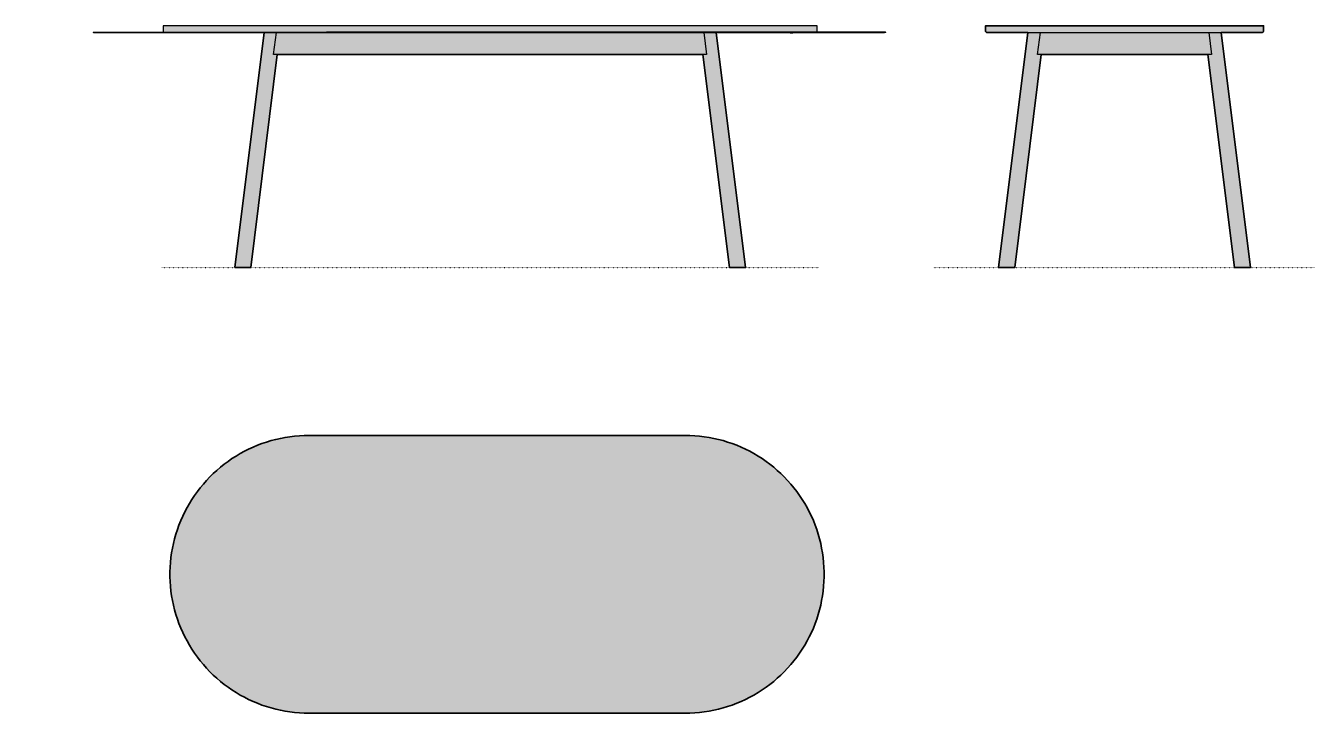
# Model space of a CAD drawing. Header units: millimetres. Extents: x -415 to 3527, y -1363 to 740.
import ezdxf

# ---------------------------------------------------------------- set-up
doc = ezdxf.new("R2010")
doc.units = ezdxf.units.MM
doc.linetypes.add('Dots', pattern=[1, 0, -1])
doc.layers.add('Blocks', color=7, linetype='Continuous')
doc.layers.add('Blocks$Fill', color=7, linetype='Continuous', true_color=0xffffff)
for name, color, linetype, lineweight, true_color in [('Blocks$Inner', 7, 'Continuous', 25, 0x007f00), ('Blocks$Outline', 7, 'Continuous', 35, 0xff3f3f), ('Groud', 7, 'Dots', 25, 0x243775)]:
    doc.layers.add(name, color=color, linetype=linetype, lineweight=lineweight, true_color=true_color)

# ---------------------------------------------------------------- blocks, each defined once
blk = doc.blocks.new('Triangle Leg Dining Table Side')
at = {"layer": 'Blocks$Fill'}
blk.add_hatch(color=256, dxfattribs=at).paths.add_polyline_path([(328.2, 652.1), (246.9, 0.1), (246.8, 0.1), (197.9, 0.1), (287.6, 719.1), (163.9, 719.1), (163.5, 719.1), (163.2, 719.1), (163, 719.1), (162.8, 719.1), (162.6, 719.2), (162.4, 719.2), (162.2, 719.3), (162, 719.3), (161.9, 719.4), (161.7, 719.5), (161.5, 719.5), (161.3, 719.6), (161.1, 719.7), (160.9, 719.8), (160.7, 719.9), (160.6, 720), (160.4, 720.2), (160.2, 720.3), (160.1, 720.4), (159.9, 720.5), (159.8, 720.7), (159.6, 720.8), (159.5, 721), (159.3, 721.1), (159.2, 721.3), (159.1, 721.4), (159, 721.6), (158.8, 721.8), (158.7, 721.9), (158.6, 722.1), (158.5, 722.3), (158.4, 722.5), (158.4, 722.7), (158.3, 722.9), (158.2, 723), (158.1, 723.2), (158.1, 723.4), (158, 723.6), (158, 723.8), (157.9, 724), (157.9, 724.2), (157.9, 724.4), (157.9, 724.6), (157.9, 724.8), (157.9, 725.1), (157.9, 740.1), (1007.9, 740.1), (1007.9, 725.1), (1007.9, 724.8), (1007.8, 724.6), (1007.8, 724.4), (1007.8, 724.2), (1007.8, 724), (1007.7, 723.8), (1007.7, 723.6), (1007.6, 723.4), (1007.6, 723.2), (1007.5, 723), (1007.4, 722.9), (1007.4, 722.7), (1007.3, 722.5), (1007.2, 722.3), (1007.1, 722.1), (1007, 721.9), (1006.9, 721.8), (1006.8, 721.6), (1006.6, 721.4), (1006.5, 721.3), (1006.4, 721.1), (1006.2, 721), (1006.1, 720.8), (1006, 720.7), (1005.8, 720.5), (1005.6, 720.4), (1005.5, 720.3), (1005.3, 720.2), (1005.2, 720), (1005, 719.9), (1004.8, 719.8), (1004.6, 719.7), (1004.4, 719.6), (1004.3, 719.5), (1004.1, 719.5), (1003.9, 719.4), (1003.7, 719.3), (1003.5, 719.3), (1003.3, 719.2), (1003.1, 719.2), (1002.9, 719.1), (1002.7, 719.1), (1002.5, 719.1), (1002.3, 719.1), (1002.1, 719.1), (1001.9, 719.1), (878.1, 719.1), (967.8, 0.1), (967.1, 0.1), (918.9, 0.1), (837.6, 652.1)], flags=0)
at = {"layer": 'Blocks$Inner'}
blk.add_lwpolyline([(163.9, 719.1), (1001.9, 719.1), (1002.1, 719.1), (1002.3, 719.1), (1002.5, 719.1), (1002.7, 719.1), (1002.9, 719.1), (1003.1, 719.2), (1003.3, 719.2), (1003.5, 719.3), (1003.7, 719.3), (1003.9, 719.4), (1004.1, 719.5), (1004.3, 719.5), (1004.4, 719.6), (1004.6, 719.7), (1004.8, 719.8), (1005, 719.9), (1005.2, 720), (1005.3, 720.2), (1005.5, 720.3), (1005.6, 720.4), (1005.8, 720.5), (1006, 720.7), (1006.1, 720.8), (1006.2, 721), (1006.4, 721.1), (1006.5, 721.3), (1006.6, 721.4), (1006.8, 721.6), (1006.9, 721.8), (1007, 721.9), (1007.1, 722.1), (1007.2, 722.3), (1007.3, 722.5), (1007.4, 722.7), (1007.4, 722.9), (1007.5, 723), (1007.6, 723.2), (1007.6, 723.4), (1007.7, 723.6), (1007.7, 723.8), (1007.8, 724), (1007.8, 724.2), (1007.8, 724.4), (1007.8, 724.6), (1007.9, 724.8), (1007.9, 725.1), (1007.9, 740.1), (157.9, 740.1), (157.9, 725.1), (157.9, 724.8), (157.9, 724.6), (157.9, 724.4), (157.9, 724.2), (157.9, 724), (158, 723.8), (158, 723.6), (158.1, 723.4), (158.1, 723.2), (158.2, 723), (158.3, 722.9), (158.4, 722.7), (158.4, 722.5), (158.5, 722.3), (158.6, 722.1), (158.7, 721.9), (158.8, 721.8), (159, 721.6), (159.1, 721.4), (159.2, 721.3), (159.3, 721.1), (159.5, 721), (159.6, 720.8), (159.8, 720.7), (159.9, 720.5), (160.1, 720.4), (160.2, 720.3), (160.4, 720.2), (160.6, 720), (160.7, 719.9), (160.9, 719.8), (161.1, 719.7), (161.3, 719.6), (161.5, 719.5), (161.7, 719.5), (161.9, 719.4), (162, 719.3), (162.2, 719.3), (162.4, 719.2), (162.6, 719.2), (162.8, 719.1), (163, 719.1), (163.2, 719.1), (163.5, 719.1), (163.7, 719.1)], close=True, dxfattribs=at)
for points in [[(328.2, 652.1), (246.9, 0.1), (246.8, 0.1), (198.7, 0.1), (197.9, 0.1), (287.6, 719.1)], [(840.4, 719.1), (848.7, 652.1), (317, 652.1), (325.4, 719.1)], [(878.1, 719.1), (967.8, 0.1), (967.1, 0.1), (919, 0.1), (918.9, 0.1), (837.6, 652.1)]]:
    blk.add_lwpolyline(points, dxfattribs=at)
at = {"layer": 'Blocks$Outline'}
for points in [[(163.9, 719.1), (163.7, 719.1), (163.5, 719.1), (163.2, 719.1), (163, 719.1), (162.8, 719.1), (162.6, 719.2), (162.4, 719.2), (162.2, 719.3), (162, 719.3), (161.9, 719.4), (161.7, 719.5), (161.5, 719.5), (161.3, 719.6), (161.1, 719.7), (160.9, 719.8), (160.7, 719.9), (160.6, 720), (160.4, 720.2), (160.2, 720.3), (160.1, 720.4), (159.9, 720.5), (159.8, 720.7), (159.6, 720.8), (159.5, 721), (159.3, 721.1), (159.2, 721.3), (159.1, 721.4), (159, 721.6), (158.8, 721.8), (158.7, 721.9), (158.6, 722.1), (158.5, 722.3), (158.4, 722.5), (158.4, 722.7), (158.3, 722.9), (158.2, 723), (158.1, 723.2), (158.1, 723.4), (158, 723.6), (158, 723.8), (157.9, 724), (157.9, 724.2), (157.9, 724.4), (157.9, 724.6), (157.9, 724.8), (157.9, 725.1), (157.9, 740.1), (1007.9, 740.1), (1007.9, 725.1), (1007.9, 724.8), (1007.8, 724.6), (1007.8, 724.4), (1007.8, 724.2), (1007.8, 724), (1007.7, 723.8), (1007.7, 723.6), (1007.6, 723.4), (1007.6, 723.2), (1007.5, 723), (1007.4, 722.9), (1007.4, 722.7), (1007.3, 722.5), (1007.2, 722.3), (1007.1, 722.1), (1007, 721.9), (1006.9, 721.8), (1006.8, 721.6), (1006.6, 721.4), (1006.5, 721.3), (1006.4, 721.1), (1006.2, 721), (1006.1, 720.8), (1006, 720.7), (1005.8, 720.5), (1005.6, 720.4), (1005.5, 720.3), (1005.3, 720.2), (1005.2, 720), (1005, 719.9), (1004.8, 719.8), (1004.6, 719.7), (1004.4, 719.6), (1004.3, 719.5), (1004.1, 719.5), (1003.9, 719.4), (1003.7, 719.3), (1003.5, 719.3), (1003.3, 719.2), (1003.1, 719.2), (1002.9, 719.1), (1002.7, 719.1), (1002.5, 719.1), (1002.3, 719.1), (1002.1, 719.1), (1001.9, 719.1), (878.1, 719.1)], [(287.6, 719.1), (163.9, 719.1)], [(328.2, 652.1), (246.9, 0.1), (246.8, 0.1), (198.7, 0.1), (197.9, 0.1), (287.6, 719.1)], [(878.1, 719.1), (967.8, 0.1), (967.1, 0.1), (919, 0.1), (918.9, 0.1), (837.6, 652.1)], [(837.6, 652.1), (328.2, 652.1)]]:
    blk.add_lwpolyline(points, dxfattribs=at)
blk = doc.blocks.new('Triangle Leg Dining Table Top')
at = {"layer": 'Blocks$Fill'}
blk.add_hatch(color=256, dxfattribs=at).paths.add_polyline_path([(424.4, -403), (1574.4, -403), (1589.1, -402.7), (1603.8, -402), (1618.4, -400.7), (1632.9, -399), (1647.4, -396.7), (1661.8, -393.9), (1676.1, -390.7), (1690.3, -386.9), (1704.4, -382.7), (1718.3, -377.9), (1732, -372.7), (1745.5, -367), (1758.8, -360.9), (1771.9, -354.3), (1784.8, -347.3), (1797.4, -339.8), (1809.8, -331.9), (1821.9, -323.6), (1833.6, -314.8), (1845.1, -305.7), (1856.3, -296.1), (1867.1, -286.2), (1877.5, -275.9), (1887.6, -265.3), (1897.4, -254.3), (1906.7, -243), (1915.7, -231.4), (1924.2, -219.4), (1932.3, -207.2), (1940, -194.7), (1947.3, -182), (1954.1, -169), (1960.5, -155.8), (1966.4, -142.3), (1971.8, -128.7), (1976.8, -114.9), (1981.3, -100.9), (1985.3, -86.8), (1988.8, -72.6), (1991.8, -58.2), (1994.3, -43.8), (1996.3, -29.2), (1997.8, -14.6), (1998.9, 0), (1999.4, 14.7), (1999.4, 29.3), (1998.9, 44), (1997.8, 58.6), (1996.3, 73.2), (1994.3, 87.8), (1991.8, 102.2), (1988.8, 116.6), (1985.3, 130.8), (1981.3, 144.9), (1976.8, 158.9), (1971.8, 172.7), (1966.4, 186.3), (1960.5, 199.8), (1954.1, 213), (1947.3, 226), (1940, 238.7), (1932.3, 251.2), (1924.2, 263.4), (1915.7, 275.4), (1906.7, 287), (1897.4, 298.3), (1887.6, 309.3), (1877.5, 319.9), (1867.1, 330.2), (1856.3, 340.1), (1845.1, 349.7), (1833.6, 358.8), (1821.9, 367.5), (1809.8, 375.9), (1797.4, 383.8), (1784.8, 391.3), (1771.9, 398.3), (1758.8, 404.9), (1745.5, 411), (1732, 416.7), (1718.3, 421.9), (1704.4, 426.6), (1690.3, 430.9), (1676.1, 434.6), (1661.8, 437.9), (1647.4, 440.7), (1632.9, 443), (1618.4, 444.7), (1603.8, 446), (1589.1, 446.7), (1574.4, 447), (424.4, 447), (409.8, 446.7), (395.1, 446), (380.5, 444.7), (365.9, 443), (351.4, 440.7), (337, 437.9), (322.7, 434.6), (308.5, 430.9), (294.5, 426.6), (280.6, 421.9), (266.9, 416.7), (253.4, 411), (240, 404.9), (226.9, 398.3), (214.1, 391.3), (201.4, 383.8), (189.1, 375.9), (177, 367.5), (165.2, 358.8), (153.8, 349.7), (142.6, 340.1), (131.8, 330.2), (121.3, 319.9), (111.2, 309.3), (101.5, 298.3), (92.2, 287), (83.2, 275.4), (74.7, 263.4), (66.5, 251.2), (58.8, 238.7), (51.6, 226), (44.8, 213), (38.4, 199.8), (32.5, 186.3), (27, 172.7), (22.1, 158.9), (17.6, 144.9), (13.6, 130.8), (10.1, 116.6), (7.1, 102.2), (4.5, 87.8), (2.5, 73.2), (1, 58.6), (0, 44), (-0.5, 29.3), (-0.5, 14.7), (0, 0), (1, -14.6), (2.5, -29.2), (4.5, -43.8), (7.1, -58.2), (10.1, -72.6), (13.6, -86.8), (17.6, -100.9), (22.1, -114.9), (27, -128.7), (32.5, -142.3), (38.4, -155.8), (44.8, -169), (51.6, -182), (58.8, -194.7), (66.5, -207.2), (74.7, -219.4), (83.2, -231.4), (92.2, -243), (101.5, -254.3), (111.2, -265.3), (121.3, -275.9), (131.8, -286.2), (142.6, -296.1), (153.8, -305.7), (165.2, -314.8), (177, -323.6), (189.1, -331.9), (201.4, -339.8), (214.1, -347.3), (226.9, -354.3), (240, -360.9), (253.4, -367), (266.9, -372.7), (280.6, -377.9), (294.5, -382.7), (308.5, -386.9), (322.7, -390.7), (337, -393.9), (351.4, -396.7), (365.9, -399), (380.5, -400.7), (395.1, -402), (409.8, -402.7)], flags=0)
at = {"layer": 'Blocks$Inner'}
blk.add_lwpolyline([(424.4, -403), (1574.4, -403), (1589.1, -402.7), (1603.8, -402), (1618.4, -400.7), (1632.9, -399), (1647.4, -396.7), (1661.8, -393.9), (1676.1, -390.7), (1690.3, -386.9), (1704.4, -382.7), (1718.3, -377.9), (1732, -372.7), (1745.5, -367), (1758.8, -360.9), (1771.9, -354.3), (1784.8, -347.3), (1797.4, -339.8), (1809.8, -331.9), (1821.9, -323.6), (1833.6, -314.8), (1845.1, -305.7), (1856.3, -296.1), (1867.1, -286.2), (1877.5, -275.9), (1887.6, -265.3), (1897.4, -254.3), (1906.7, -243), (1915.7, -231.4), (1924.2, -219.4), (1932.3, -207.2), (1940, -194.7), (1947.3, -182), (1954.1, -169), (1960.5, -155.8), (1966.4, -142.3), (1971.8, -128.7), (1976.8, -114.9), (1981.3, -100.9), (1985.3, -86.8), (1988.8, -72.6), (1991.8, -58.2), (1994.3, -43.8), (1996.3, -29.2), (1997.8, -14.6), (1998.9, 0), (1999.4, 14.7), (1999.4, 29.3), (1998.9, 44), (1997.8, 58.6), (1996.3, 73.2), (1994.3, 87.8), (1991.8, 102.2), (1988.8, 116.6), (1985.3, 130.8), (1981.3, 144.9), (1976.8, 158.9), (1971.8, 172.7), (1966.4, 186.3), (1960.5, 199.8), (1954.1, 213), (1947.3, 226), (1940, 238.7), (1932.3, 251.2), (1924.2, 263.4), (1915.7, 275.4), (1906.7, 287), (1897.4, 298.3), (1887.6, 309.3), (1877.5, 319.9), (1867.1, 330.2), (1856.3, 340.1), (1845.1, 349.7), (1833.6, 358.8), (1821.9, 367.5), (1809.8, 375.9), (1797.4, 383.8), (1784.8, 391.3), (1771.9, 398.3), (1758.8, 404.9), (1745.5, 411), (1732, 416.7), (1718.3, 421.9), (1704.4, 426.6), (1690.3, 430.9), (1676.1, 434.6), (1661.8, 437.9), (1647.4, 440.7), (1632.9, 443), (1618.4, 444.7), (1603.8, 446), (1589.1, 446.7), (1574.4, 447), (424.4, 447), (409.8, 446.7), (395.1, 446), (380.5, 444.7), (365.9, 443), (351.4, 440.7), (337, 437.9), (322.7, 434.6), (308.5, 430.9), (294.5, 426.6), (280.6, 421.9), (266.9, 416.7), (253.4, 411), (240, 404.9), (226.9, 398.3), (214.1, 391.3), (201.4, 383.8), (189.1, 375.9), (177, 367.5), (165.2, 358.8), (153.8, 349.7), (142.6, 340.1), (131.8, 330.2), (121.3, 319.9), (111.2, 309.3), (101.5, 298.3), (92.2, 287), (83.2, 275.4), (74.7, 263.4), (66.5, 251.2), (58.8, 238.7), (51.6, 226), (44.8, 213), (38.4, 199.8), (32.5, 186.3), (27, 172.7), (22.1, 158.9), (17.6, 144.9), (13.6, 130.8), (10.1, 116.6), (7.1, 102.2), (4.5, 87.8), (2.5, 73.2), (1, 58.6), (0, 44), (-0.5, 29.3), (-0.5, 14.7), (0, 0), (1, -14.6), (2.5, -29.2), (4.5, -43.8), (7.1, -58.2), (10.1, -72.6), (13.6, -86.8), (17.6, -100.9), (22.1, -114.9), (27, -128.7), (32.5, -142.3), (38.4, -155.8), (44.8, -169), (51.6, -182), (58.8, -194.7), (66.5, -207.2), (74.7, -219.4), (83.2, -231.4), (92.2, -243), (101.5, -254.3), (111.2, -265.3), (121.3, -275.9), (131.8, -286.2), (142.6, -296.1), (153.8, -305.7), (165.2, -314.8), (177, -323.6), (189.1, -331.9), (201.4, -339.8), (214.1, -347.3), (226.9, -354.3), (240, -360.9), (253.4, -367), (266.9, -372.7), (280.6, -377.9), (294.5, -382.7), (308.5, -386.9), (322.7, -390.7), (337, -393.9), (351.4, -396.7), (365.9, -399), (380.5, -400.7), (395.1, -402), (409.8, -402.7)], close=True, dxfattribs=at)
at = {"layer": 'Blocks$Outline'}
blk.add_lwpolyline([(424.4, -403), (1574.4, -403), (1589.1, -402.7), (1603.8, -402), (1618.4, -400.7), (1632.9, -399), (1647.4, -396.7), (1661.8, -393.9), (1676.1, -390.7), (1690.3, -386.9), (1704.4, -382.7), (1718.3, -377.9), (1732, -372.7), (1745.5, -367), (1758.8, -360.9), (1771.9, -354.3), (1784.8, -347.3), (1797.4, -339.8), (1809.8, -331.9), (1821.9, -323.6), (1833.6, -314.8), (1845.1, -305.7), (1856.3, -296.1), (1867.1, -286.2), (1877.5, -275.9), (1887.6, -265.3), (1897.4, -254.3), (1906.7, -243), (1915.7, -231.4), (1924.2, -219.4), (1932.3, -207.2), (1940, -194.7), (1947.3, -182), (1954.1, -169), (1960.5, -155.8), (1966.4, -142.3), (1971.8, -128.7), (1976.8, -114.9), (1981.3, -100.9), (1985.3, -86.8), (1988.8, -72.6), (1991.8, -58.2), (1994.3, -43.8), (1996.3, -29.2), (1997.8, -14.6), (1998.9, 0), (1999.4, 14.7), (1999.4, 29.3), (1998.9, 44), (1997.8, 58.6), (1996.3, 73.2), (1994.3, 87.8), (1991.8, 102.2), (1988.8, 116.6), (1985.3, 130.8), (1981.3, 144.9), (1976.8, 158.9), (1971.8, 172.7), (1966.4, 186.3), (1960.5, 199.8), (1954.1, 213), (1947.3, 226), (1940, 238.7), (1932.3, 251.2), (1924.2, 263.4), (1915.7, 275.4), (1906.7, 287), (1897.4, 298.3), (1887.6, 309.3), (1877.5, 319.9), (1867.1, 330.2), (1856.3, 340.1), (1845.1, 349.7), (1833.6, 358.8), (1821.9, 367.5), (1809.8, 375.9), (1797.4, 383.8), (1784.8, 391.3), (1771.9, 398.3), (1758.8, 404.9), (1745.5, 411), (1732, 416.7), (1718.3, 421.9), (1704.4, 426.6), (1690.3, 430.9), (1676.1, 434.6), (1661.8, 437.9), (1647.4, 440.7), (1632.9, 443), (1618.4, 444.7), (1603.8, 446), (1589.1, 446.7), (1574.4, 447), (424.4, 447), (409.8, 446.7), (395.1, 446), (380.5, 444.7), (365.9, 443), (351.4, 440.7), (337, 437.9), (322.7, 434.6), (308.5, 430.9), (294.5, 426.6), (280.6, 421.9), (266.9, 416.7), (253.4, 411), (240, 404.9), (226.9, 398.3), (214.1, 391.3), (201.4, 383.8), (189.1, 375.9), (177, 367.5), (165.2, 358.8), (153.8, 349.7), (142.6, 340.1), (131.8, 330.2), (121.3, 319.9), (111.2, 309.3), (101.5, 298.3), (92.2, 287), (83.2, 275.4), (74.7, 263.4), (66.5, 251.2), (58.8, 238.7), (51.6, 226), (44.8, 213), (38.4, 199.8), (32.5, 186.3), (27, 172.7), (22.1, 158.9), (17.6, 144.9), (13.6, 130.8), (10.1, 116.6), (7.1, 102.2), (4.5, 87.8), (2.5, 73.2), (1, 58.6), (0, 44), (-0.5, 29.3), (-0.5, 14.7), (0, 0), (1, -14.6), (2.5, -29.2), (4.5, -43.8), (7.1, -58.2), (10.1, -72.6), (13.6, -86.8), (17.6, -100.9), (22.1, -114.9), (27, -128.7), (32.5, -142.3), (38.4, -155.8), (44.8, -169), (51.6, -182), (58.8, -194.7), (66.5, -207.2), (74.7, -219.4), (83.2, -231.4), (92.2, -243), (101.5, -254.3), (111.2, -265.3), (121.3, -275.9), (131.8, -286.2), (142.6, -296.1), (153.8, -305.7), (165.2, -314.8), (177, -323.6), (189.1, -331.9), (201.4, -339.8), (214.1, -347.3), (226.9, -354.3), (240, -360.9), (253.4, -367), (266.9, -372.7), (280.6, -377.9), (294.5, -382.7), (308.5, -386.9), (322.7, -390.7), (337, -393.9), (351.4, -396.7), (365.9, -399), (380.5, -400.7), (395.1, -402), (409.8, -402.7)], close=True, dxfattribs=at)
blk = doc.blocks.new('Triangle Leg Dining Table Front')
at = {"layer": 'Blocks$Fill'}
blk.add_hatch(color=256, dxfattribs=at).paths.add_polyline_path([(11, 719.1), (10.6, 719.1), (10.2, 719.1), (10.1, 719.1), (9.9, 719.1), (9.7, 719.1), (9.6, 719.1), (9.4, 719.2), (9.2, 719.2), (9.1, 719.2), (8.9, 719.3), (8.8, 719.3), (8.6, 719.3), (8.5, 719.4), (8.3, 719.4), (8.2, 719.5), (8.1, 719.5), (7.9, 719.6), (7.8, 719.6), (7.7, 719.7), (7.5, 719.8), (7.4, 719.8), (7.3, 719.9), (7.2, 720), (7.1, 720), (7, 720.1), (6.9, 720.2), (6.8, 720.3), (6.7, 720.4), (6.6, 720.5), (6.5, 720.6), (6.4, 720.6), (6.3, 720.7), (6.2, 720.8), (6.1, 721), (6, 721.1), (6, 721.2), (5.9, 721.3), (5.8, 721.4), (5.7, 721.5), (5.7, 721.6), (5.6, 721.8), (5.5, 721.9), (5.5, 722), (5.4, 722.2), (5.4, 722.3), (5.3, 722.4), (5.3, 722.6), (5.3, 722.7), (5.2, 722.9), (5.2, 723), (5.1, 723.2), (5.1, 723.3), (5.1, 723.5), (5.1, 723.6), (5, 723.8), (5, 724), (5, 724.2), (5, 724.3), (5, 724.7), (5, 725.1), (5, 740.1), (2005, 740.1), (2005, 725.1), (2005, 724.7), (2004.9, 724.3), (2004.9, 724.2), (2004.9, 724), (2004.9, 723.8), (2004.9, 723.6), (2004.8, 723.5), (2004.8, 723.3), (2004.8, 723.2), (2004.8, 723), (2004.7, 722.9), (2004.7, 722.7), (2004.6, 722.6), (2004.6, 722.4), (2004.5, 722.3), (2004.5, 722.2), (2004.4, 722), (2004.4, 721.9), (2004.3, 721.8), (2004.3, 721.6), (2004.2, 721.5), (2004.1, 721.4), (2004, 721.3), (2004, 721.2), (2003.9, 721.1), (2003.8, 721), (2003.7, 720.8), (2003.6, 720.7), (2003.6, 720.6), (2003.5, 720.6), (2003.4, 720.5), (2003.3, 720.4), (2003.2, 720.3), (2003.1, 720.2), (2003, 720.1), (2002.8, 720), (2002.7, 720), (2002.6, 719.9), (2002.5, 719.8), (2002.4, 719.8), (2002.3, 719.7), (2002.1, 719.6), (2002, 719.6), (2001.9, 719.5), (2001.7, 719.5), (2001.6, 719.4), (2001.4, 719.4), (2001.3, 719.3), (2001.2, 719.3), (2001, 719.3), (2000.8, 719.2), (2000.7, 719.2), (2000.5, 719.2), (2000.4, 719.1), (2000.2, 719.1), (2000, 719.1), (1999.9, 719.1), (1999.7, 719.1), (1999.3, 719.1), (1999, 719.1), (1696.3, 719.1), (1785.9, 0.1), (1785.2, 0.1), (1737, 0.1), (1655.7, 652.1), (354.2, 652.1), (273, 0.1), (272.9, 0.1), (224, 0.1), (313.7, 719.1)], flags=0)
at = {"layer": 'Blocks$Inner'}
blk.add_line((11, 719.1), (1999, 719.1), dxfattribs=at)
for points in [[(2005, 725.1), (2005, 740.1), (5, 740.1), (5, 725.1)], [(354.2, 652.1), (273, 0.1), (272.9, 0.1), (224, 0.1), (313.7, 719.1)], [(1658.5, 719.1), (1666.8, 652.1), (343.1, 652.1), (351.4, 719.1)], [(1696.3, 719.1), (1785.9, 0.1), (1785.2, 0.1), (1737.1, 0.1), (1737, 0.1), (1655.7, 652.1)]]:
    blk.add_lwpolyline(points, dxfattribs=at)
for points in [[(5, 725.1), (5, 719.1), (11, 719.1)], [(1999, 719.1), (2005, 719.1), (2005, 725.1)]]:
    blk.add_open_spline(points, degree=2, dxfattribs=at)
at = {"layer": 'Blocks$Outline'}
for points in [[(224, 0.1), (313.7, 719.1)], [(1696.3, 719.1), (1785.9, 0.1), (1785.2, 0.1), (1737.1, 0.1), (1737, 0.1), (1655.7, 652.1)], [(354.2, 652.1), (273, 0.1), (272.9, 0.1), (224, 0.1)], [(1655.7, 652.1), (354.2, 652.1)]]:
    blk.add_lwpolyline(points, dxfattribs=at)
blk.add_open_spline([(11, 719.1), (5, 719.1), (5, 725.1), (5, 732.6), (5, 740.1), (1005, 740.1), (2005, 740.1), (2005, 732.6), (2005, 725.1), (2005, 719.1), (1999, 719.1), (1847.6, 719.1), (1696.3, 719.1)], degree=2, knots=[-2030.001947, -2030.001947, -2030.001947, -2018, -2018, -2017, -2017, -2016, -2016, -2015, -2015, -2002.998053, -2002.998053, -1700.296296, -1700.296296, -1700.296296], dxfattribs=at)
blk.add_open_spline([(313.7, 719.1), (162.3, 719.1), (11, 719.1)], degree=2, dxfattribs=at)

msp = doc.modelspace()

# ---------------------------------------------------------------- linework, layer by layer
at = {"layer": 'Groud'}
for points in [[(0, 0), (2009.9, 0)], [(2361.7, 0), (3527.4, 0)]]:
    msp.add_lwpolyline(points, dxfattribs=at)

# ---------------------------------------------------------------- block references
at = {"layer": 'Blocks'}
for name, p in [('Triangle Leg Dining Table Front', (0, 0)), ('Triangle Leg Dining Table Side', (2361.7, 0)), ('Triangle Leg Dining Table Top', (26.7, -960.2))]:
    msp.add_blockref(name, p, dxfattribs=at)

doc.saveas('drawing.dxf')
